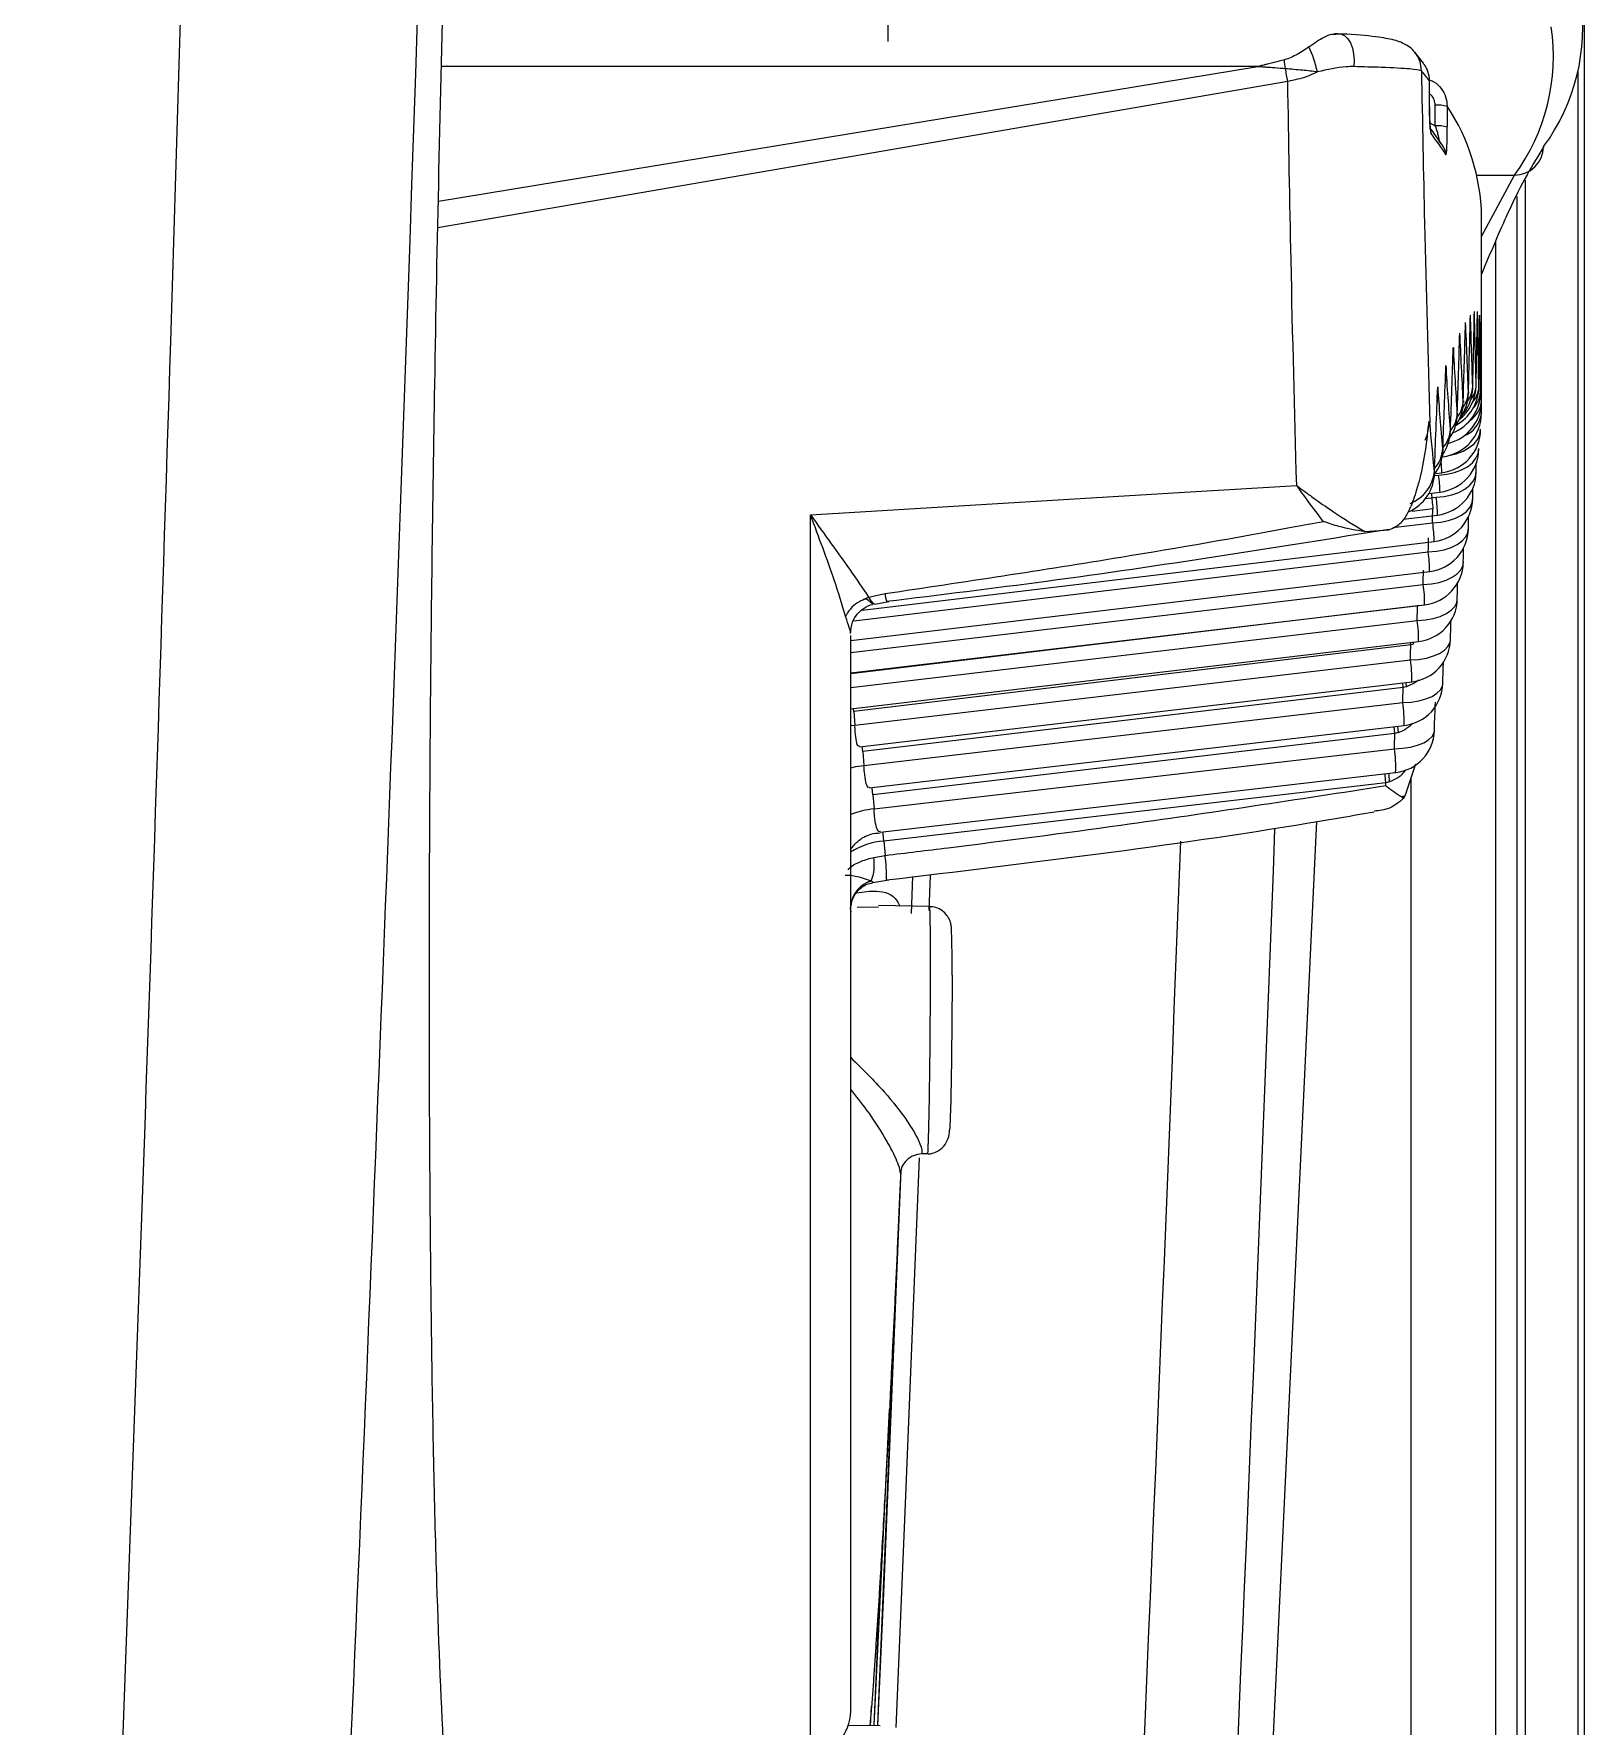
# Model space of a CAD drawing. Extents: x 14.8 to 109.8, y 1.6 to 86.6.
# Drawn here: x 52.321 to 53.378, y 7.7 to 8.855 of the extents above; entities that cross this region are included whole.
import ezdxf

# ---------------------------------------------------------------- set-up
doc = ezdxf.new("R2010")
doc.units = 0
doc.header["$MEASUREMENT"] = 0
doc.layers.add('OBJECT', color=7, linetype='CONTINUOUS')

msp = doc.modelspace()

# ---------------------------------------------------------------- linework, layer by layer
at = {"layer": 'OBJECT'}
for p, q in [((52.9033, 9.2493), (52.9033, 8.8498)), ((53.3783, 8.8996), (53.3783, 6.4401)), ((53.2089, 8.8548), (53.2104, 8.8549)), ((53.2688, 8.8349), (53.2628, 8.8424)), ((52.5966, 8.7407), (53.1557, 8.8326)), ((53.1557, 8.8326), (52.5987, 8.8326)), ((53.3743, 6.4401), (53.3743, 8.8297)), ((53.1761, 8.8225), (52.5962, 8.7226)), ((53.2728, 8.8054), (53.2728, 8.8229)), ((53.2728, 8.8229), (53.2728, 8.8228)), ((53.2728, 8.8053), (53.2728, 8.8228)), ((53.2728, 8.8053), (53.2728, 8.8054)), ((53.2767, 8.7922), (53.2767, 8.8063)), ((53.2849, 8.8055), (53.2849, 8.7914)), ((53.2731, 8.7943), (53.2767, 8.7922)), ((53.2733, 8.7901), (53.2734, 8.7898)), ((53.2824, 8.7778), (53.2739, 8.79)), ((53.305, 8.7586), (53.3308, 8.7585)), ((53.3083, 8.7167), (53.3308, 8.7585)), ((53.3383, 6.4401), (53.3383, 8.755)), ((53.3324, 8.744), (53.3324, 6.4401)), ((53.3083, 8.6507), (53.3083, 8.7304)), ((53.318, 6.4401), (53.318, 8.7135)), ((53.2994, 8.6106), (53.2994, 8.6097)), ((53.2918, 8.596), (53.2918, 8.5949)), ((53.2959, 8.6045), (53.2959, 8.6035)), ((53.2871, 8.5852), (53.2871, 8.584)), ((53.2819, 8.5719), (53.282, 8.5706)), ((53.2815, 8.5663), (53.2819, 8.5663)), ((53.2761, 8.5534), (53.2791, 8.5537)), ((53.2762, 8.5562), (53.2762, 8.5549)), ((53.2768, 8.5549), (53.2813, 8.5554)), ((53.27, 8.5378), (53.2773, 8.5386)), ((53.2723, 8.5412), (53.2801, 8.5422)), ((52.8505, 7.6801), (52.8505, 8.5267)), ((53.2549, 8.5237), (53.2783, 8.5265)), ((53.2751, 8.5307), (53.261, 8.529)), ((53.2286, 8.5152), (53.2451, 8.5164)), ((53.2479, 8.5179), (53.2749, 8.5212)), ((52.8856, 8.4616), (53.2759, 8.5085)), ((52.88, 8.4544), (53.272, 8.5013)), ((53.2959, 8.4942), (53.2959, 8.4949)), ((52.8779, 8.4408), (53.273, 8.488)), ((52.8779, 8.4326), (53.2685, 8.4791)), ((52.8901, 8.4704), (52.9014, 8.4729)), ((52.8944, 8.4657), (52.9038, 8.4674)), ((53.2918, 8.469), (53.2918, 8.4698)), ((52.8779, 8.4187), (53.2694, 8.4652)), ((53.2647, 8.4646), (52.8779, 8.4182)), ((52.8933, 8.4658), (52.893, 8.4655)), ((53.2656, 8.4648), (53.2647, 8.4646)), ((52.8779, 8.4088), (53.2644, 8.4545)), ((52.8779, 7.71), (52.8779, 8.4442)), ((52.8779, 8.3943), (53.2653, 8.4401)), ((53.2601, 8.4378), (52.88, 8.3925)), ((53.2601, 8.4378), (53.2599, 8.4395)), ((53.262, 8.4383), (53.2601, 8.4378)), ((53.262, 8.4383), (53.2619, 8.4397)), ((53.2871, 8.4414), (53.2871, 8.4423)), ((52.8807, 8.3831), (53.2598, 8.4277)), ((52.8839, 8.3683), (53.2607, 8.4126)), ((53.2549, 8.4088), (53.2546, 8.4119)), ((53.2571, 8.4093), (53.2569, 8.4122)), ((53.282, 8.4116), (53.2819, 8.4125)), ((53.2549, 8.4088), (52.8862, 8.3651)), ((52.8869, 8.3556), (53.2546, 8.3985)), ((53.2571, 8.4093), (53.2549, 8.4088)), ((52.88, 8.3925), (52.8798, 8.3945)), ((52.88, 8.3925), (52.8807, 8.3831)), ((52.8779, 8.3828), (52.8807, 8.3831)), ((52.8905, 8.3403), (53.2555, 8.3828)), ((53.2492, 8.3774), (52.893, 8.3355)), ((53.2492, 8.3774), (53.2488, 8.3821)), ((53.2516, 8.378), (53.2492, 8.3774)), ((53.2516, 8.378), (53.2513, 8.3823)), ((53.2762, 8.3795), (53.2762, 8.3804)), ((52.8862, 8.3651), (52.8858, 8.3686)), ((52.8862, 8.3651), (52.8869, 8.3556)), ((52.8938, 8.3259), (53.2489, 8.367)), ((53.2561, 8.3349), (53.2635, 8.3567)), ((52.8979, 8.31), (53.2497, 8.3507)), ((53.243, 8.3438), (52.9006, 8.3039)), ((53.2456, 8.3445), (53.243, 8.3438)), ((53.243, 8.3418), (53.243, 8.3438)), ((53.2604, 6.0194), (53.2604, 8.3476)), ((52.893, 8.3355), (52.8938, 8.3259)), ((53.2536, 8.3343), (53.2553, 8.3332)), ((53.1958, 8.3172), (53.0862, 6.0194)), ((52.8936, 8.2928), (52.9014, 8.2942)), ((52.9006, 8.3039), (52.9014, 8.2942)), ((52.8918, 8.2768), (52.892, 8.2767)), ((52.8931, 8.2757), (52.9038, 8.2775)), ((52.9201, 8.2798), (52.9191, 8.2545)), ((52.9322, 8.2805), (52.9313, 8.2566)), ((52.9318, 8.2593), (52.8968, 8.2599)), ((52.8968, 8.2588), (52.8824, 8.2587)), ((52.9305, 8.0904), (52.9265, 8.0904)), ((52.912, 8.0793), (52.911, 8.0564)), ((52.911, 8.0564), (52.8962, 7.7006)), ((52.8939, 7.7006), (52.9044, 7.916)), ((52.8982, 7.8041), (52.8937, 7.7008)), ((52.8921, 7.7133), (52.891, 7.7)), ((52.8915, 7.7), (52.8921, 7.7133)), ((52.8979, 7.6999), (52.8763, 7.7003))]:
    msp.add_line(p, q, dxfattribs=at)
at = {"layer": 'OBJECT', "flags": 128}
for points in [[(53.2104, 8.8549), (53.2128, 8.8547), (53.2151, 8.8536), (53.2171, 8.8516), (53.2189, 8.8488), (53.2202, 8.8453), (53.221, 8.8413), (53.2214, 8.837), (53.2212, 8.8326)], [(53.2861, 8.5671), (53.291, 8.5683), (53.2957, 8.5701), (53.2998, 8.5725), (53.3032, 8.5752), (53.3057, 8.5784), (53.3072, 8.5817), (53.3077, 8.5852)], [(53.2791, 8.5537), (53.2846, 8.5543), (53.2898, 8.5555), (53.2946, 8.5573), (53.2987, 8.5595), (53.3021, 8.5622), (53.3045, 8.5653), (53.306, 8.5685), (53.3065, 8.5719)], [(53.2773, 8.5386), (53.2828, 8.5392), (53.2881, 8.5403), (53.2928, 8.542), (53.297, 8.5442), (53.3003, 8.5468), (53.3028, 8.5498), (53.3043, 8.5529), (53.3047, 8.5562)], [(52.8505, 8.5267), (53.1094, 8.5423), (53.1822, 8.5467)], [(53.2749, 8.5212), (53.2805, 8.5217), (53.2857, 8.5227), (53.2905, 8.5244), (53.2947, 8.5265), (53.298, 8.529), (53.3005, 8.5319), (53.3019, 8.535), (53.3023, 8.5382)], [(53.272, 8.5013), (53.2776, 8.5018), (53.2828, 8.5028), (53.2876, 8.5044), (53.2918, 8.5064), (53.2951, 8.5089), (53.2975, 8.5116), (53.299, 8.5146), (53.2994, 8.5177)], [(53.2685, 8.4791), (53.2741, 8.4795), (53.2793, 8.4805), (53.2841, 8.482), (53.2883, 8.484), (53.2916, 8.4864), (53.2941, 8.489), (53.2955, 8.4919), (53.2959, 8.4942)], [(52.8901, 8.4704), (52.8916, 8.4679), (52.893, 8.4663), (52.8942, 8.4658), (52.8944, 8.4658)], [(53.2644, 8.4545), (53.27, 8.455), (53.2753, 8.4559), (53.2801, 8.4573), (53.2843, 8.4592), (53.2876, 8.4615), (53.29, 8.4641), (53.2914, 8.4669), (53.2918, 8.469)], [(53.2598, 8.4277), (53.2654, 8.428), (53.2707, 8.4289), (53.2755, 8.4303), (53.2797, 8.4321), (53.283, 8.4343), (53.2854, 8.4368), (53.2868, 8.4395), (53.2871, 8.4414)], [(53.2546, 8.3985), (53.2602, 8.3988), (53.2656, 8.3997), (53.2704, 8.401), (53.2746, 8.4027), (53.2779, 8.4048), (53.2803, 8.4072), (53.2817, 8.4098), (53.282, 8.4116)], [(53.2489, 8.367), (53.2545, 8.3674), (53.2599, 8.3681), (53.2647, 8.3694), (53.2689, 8.3711), (53.2722, 8.3731), (53.2746, 8.3753), (53.276, 8.3778), (53.2762, 8.3795)], [(52.8779, 8.354), (52.8815, 8.3548), (52.8869, 8.3556)], [(52.893, 8.3355), (52.8925, 8.3404), (52.8925, 8.3405)], [(53.243, 8.3438), (53.2426, 8.3488), (53.2425, 8.3499)], [(53.2456, 8.3445), (53.2453, 8.3494), (53.2452, 8.3502)], [(52.9006, 8.3039), (52.9001, 8.3088), (52.9, 8.3103)], [(52.9247, 8.0877), (52.9153, 7.8569), (52.9086, 7.6989)], [(52.8965, 7.7002), (52.9004, 7.7907), (52.9123, 8.0793)]]:
    msp.add_lwpolyline(points, dxfattribs=at)
at = {"layer": 'OBJECT'}
for centre, radius, start, end in [((53.2401, 8.8594), 0.1373, 323.666, 8.5161), ((53.2202, 8.8397), 0.1372, 323.6724, 8.4062), ((52.7843, 8.793), 0.392, 5.5735, 6.4849), ((53.1307, 8.8163), 0.0668, 10.9474, 26.488), ((53.2475, 8.8298), 0.0198, 359.9665, 39.1162), ((52.6391, 8.7214), 0.5465, 10.6598, 11.5839), ((53.0743, 8.6701), 0.2505, 37.5848, 39.5899), ((53.2783, 8.7793), 0.027, 75.7824, 93.416), ((53.1671, 8.7276), 0.1413, 1.1625, 33.4719), ((53.2783, 8.7652), 0.027, 75.7824, 93.416), ((53.264, 8.7869), 0.00994, 0.0025, 16.8137), ((53.1009, 8.6556), 0.2172, 32.5522, 37.1952), ((53.2741, 8.7725), 0.00991, 359.9817, 32.4686), ((53.3309, 8.7783), 0.0198, 269.6288, 359.1668), ((53.2777, 8.6106), 0.03, 291.6213, 359.4746), ((53.2765, 8.6142), 0.03, 298.7782, 359.1685), ((53.2747, 8.6154), 0.03, 307.616, 358.8947), ((53.2694, 8.6105), 0.03, 323.2132, 358.4358), ((53.2723, 8.6141), 0.03, 316.8486, 358.6512), ((53.2807, 8.6113), 0.0187, 322.5957, 357.6613), ((53.2844, 8.6149), 0.0179, 322.848, 357.819), ((53.2874, 8.616), 0.0173, 321.9586, 357.9607), ((53.2898, 8.6148), 0.0167, 319.0641, 358.044), ((53.2908, 8.6114), 0.0168, 313.6673, 357.323), ((53.2783, 8.5961), 0.03, 276.942, 359.8441), ((53.2783, 8.6045), 0.03, 284.1478, 359.8156), ((53.2618, 8.5959), 0.03, 325.5562, 358.0832), ((53.2715, 8.597), 0.0203, 320.4628, 357.3593), ((53.2659, 8.6044), 0.03, 325.2835, 358.247), ((53.2764, 8.6054), 0.0195, 321.7111, 357.5001), ((53.2901, 8.5977), 0.0182, 290.1149, 354.7826), ((53.2913, 8.6055), 0.017, 303.7004, 356.7667), ((53.2777, 8.5852), 0.03, 276.9248, 359.5525), ((53.2572, 8.585), 0.03, 325.1917, 357.9429), ((53.2657, 8.5863), 0.0215, 319.2636, 356.8846), ((53.2597, 8.5731), 0.0222, 318.126, 356.8196), ((53.2765, 8.572), 0.03, 276.9039, 359.2864), ((53.252, 8.5718), 0.03, 323.8148, 357.825), ((53.1861, 8.5513), 0.0953, 2.4878, 7.0105), ((53.2705, 8.5665), 0.0114, 358.9025, 7.0423), ((53.2463, 8.5561), 0.03, 294.1324, 357.7283), ((53.2504, 8.5587), 0.0259, 290.698, 354.6471), ((53.2747, 8.5563), 0.03, 276.8794, 359.0447), ((53.1615, 8.5378), 0.1186, 2.0904, 7.7041), ((53.5429, 8.5612), 0.2695, 184.2066, 186.4955), ((53.2723, 8.5382), 0.03, 276.8511, 358.8262), ((53.1663, 8.5236), 0.1121, 1.4982, 7.7243), ((53.2694, 8.5178), 0.03, 276.8191, 358.6298), ((53.1685, 8.5067), 0.1075, 0.9436, 7.7393), ((53.2659, 8.495), 0.03, 276.7835, 358.4547), ((53.1932, 8.489), 0.0797, 359.2925, 8.8708), ((53.1906, 8.4669), 0.0789, 358.7785, 8.886), ((52.9258, 8.4746), 0.0245, 183.9101, 197.2647), ((53.2618, 8.4699), 0.03, 276.7442, 358.2999), ((53.1869, 8.4424), 0.0785, 358.3014, 8.8912), ((53.2572, 8.4424), 0.03, 276.7014, 358.1647), ((53.1822, 8.4156), 0.0785, 357.853, 8.8809), ((53.252, 8.4126), 0.03, 276.6549, 358.0485), ((53.1765, 8.3863), 0.079, 357.4481, 8.8481), ((53.2463, 8.3805), 0.03, 276.6048, 357.9504), ((53.1702, 8.3548), 0.0796, 357.0538, 8.8203), ((53.2447, 8.382), 0.0485, 280.5295, 283.6022), ((52.8987, 8.2712), 0.0549, 95.1481, 112.2647), ((-60.9917, 12.6251), 114.2405, 355.98942, 357.836401), ((52.903, 8.2586), 0.0453, 93.128, 123.7037), ((52.8199, 8.2813), 0.0824, 357.2405, 9.0315), ((-60.9917, 12.6251), 114.1766, 355.989295, 357.831003), ((52.864, 8.2877), 0.03, 338.4732, 9.6588), ((52.8977, 8.2577), 0.02, 107.349, 172.8951), ((52.8977, 8.2576), 0.0199, 106.7332, 173.8971), ((52.8479, 7.71), 0.03, 275, 0)]:
    msp.add_arc(centre, radius, start, end, dxfattribs=at)
for centre, major_axis, ratio, start_param, end_param in [((36.0933, 6.7751), (7.7221, 18.223), 0.844312, 5.151149, 5.153802), ((36.0933, 6.3481), (15.7488, 8.0967), 0.858625, 5.888029, 5.891229), ((36.0933, 6.7075), (9.7628, 16.3346), 0.868031, 5.294831, 5.297558), ((36.0933, 6.3895), (14.7176, 10.1664), 0.878406, 5.75249, 5.755627), ((36.0933, 6.9268), (5.1982, 21.0435), 0.77988, 4.981072, 4.983572), ((36.0933, 6.2731), (16.6376, 5.4971), 0.804292, 6.055692, 6.059011), ((36.0933, 6.848), (6.2403, 19.7184), 0.813665, 5.051085, 5.053663), ((36.0933, 6.3094), (16.3193, 6.5798), 0.832939, 5.98559, 5.98885), ((36.0933, 6.6447), (12.1734, 13.8465), 0.879084, 5.483149, 5.485948), ((36.0933, 6.4337), (13.0224, 12.6783), 0.888076, 5.579087, 5.58216), ((36.0933, 6.5863), (14.2632, 11.0374), 0.873338, 5.680056, 5.682926), ((36.0933, 6.4811), (10.8315, 15.1271), 0.884528, 5.395842, 5.398849), ((36.0933, 7.1046), (3.9027, 23.6196), 0.709868, 4.891448, 4.893792), ((36.0933, 6.2075), (16.9387, 4.1295), 0.743958, 6.147625, 6.151056), ((36.0933, 7.012), (4.4525, 22.3226), 0.744949, 4.930146, 4.932569), ((36.0933, 6.2392), (16.8237, 4.7129), 0.774339, 6.107639, 6.111015), ((36.0933, 6.5318), (8.7231, 17.0785), 0.869001, 5.240821, 5.24376), ((36.0933, 6.5318), (15.5716, 8.6045), 0.853093, 5.839738, 5.842677), ((36.0933, 7.2052), (3.4849, 24.9706), 0.675137, 4.860853, 4.863116), ((36.0933, 6.1777), (17.0131, 3.6834), 0.713617, 6.179532, 6.183016), ((36.0933, 7.315), (3.1589, 26.4002), 0.641005, 4.835836, 4.838016), ((36.0933, 6.1499), (17.0635, 3.3336), 0.683567, 6.205807, 6.209342), ((36.0933, 6.1239), (17.0988, 3.0534), 0.653938, 6.228033, 6.230962), ((36.0933, 6.7075), (4.9758, 20.8975), 0.78862, 4.98506, 4.985334), ((36.0933, 6.7751), (4.3278, 21.9719), 0.758339, 4.940109, 4.940414), ((36.0959, 6.758), (4.3024, 21.9729), 0.75719, 4.939037, 4.93947), ((36.0933, 6.848), (3.8364, 23.0552), 0.727908, 4.904885, 4.905227), ((36.0959, 6.8315), (3.8164, 23.055), 0.726778, 4.904091, 4.904511), ((36.0933, 6.9268), (3.4542, 24.1734), 0.697664, 4.876346, 4.876727), ((36.0959, 6.9108), (3.438, 24.1724), 0.696563, 4.875744, 4.876152), ((36.0933, 7.012), (3.1502, 25.3439), 0.667787, 4.852555, 4.852975), ((36.0959, 6.9967), (3.1368, 25.3424), 0.66672, 4.852089, 4.852484), ((36.0933, 7.1046), (2.9037, 26.5808), 0.638369, 4.832238, 4.832695), ((36.0959, 7.0898), (2.8924, 26.579), 0.637339, 4.831871, 4.832253), ((36.0933, 7.2052), (2.7006, 27.897), 0.60945, 4.814535, 4.815025), ((36.0959, 7.1911), (2.6909, 27.895), 0.60846, 4.814242, 4.81461), ((36.0933, 7.315), (2.5309, 29.3057), 0.581045, 4.798846, 4.799472), ((36.0959, 7.3015), (2.5225, 29.3036), 0.580095, 4.79861, 4.798964)]:
    msp.add_ellipse(centre, major_axis=major_axis, ratio=ratio, start_param=start_param, end_param=end_param, dxfattribs=at)
for points, knots in [([(52.3205, 6.2293), (52.3387, 6.6318), (52.3559, 7.0343), (52.3873, 7.8396), (52.4015, 8.2423), (52.4388, 9.4505), (52.4566, 10.2561), (52.4667, 11.0618)], [0, 0, 0, 0, 0.25, 0.25, 0.5, 0.5, 1, 1, 1, 1]), ([(52.634, 11.0623), (52.6228, 10.2542), (52.6029, 9.4462), (52.5601, 8.2344), (52.5436, 7.8306), (52.5064, 7.0232), (52.4855, 6.6196), (52.4625, 6.2161)], [0, 0, 0, 0, 0.5, 0.5, 0.75, 0.75, 1, 1, 1, 1]), ([(52.6005, 7.6762), (52.5987, 7.7145), (52.5951, 7.7936), (52.5917, 7.9582), (52.5901, 8.1531), (52.5907, 8.3743), (52.5933, 8.5807), (52.5968, 8.7608), (52.5994, 8.86), (52.6006, 8.9095)], [0, 0, 0, 0, 0.153311, 0.316852, 0.480398, 0.6442, 0.807998, 0.904, 1, 1, 1, 1]), ([(53.1905, 8.8461), (53.1941, 8.8486), (53.1997, 8.8525), (53.2056, 8.8549), (53.208, 8.8548), (53.2089, 8.8548)], [0, 0, 0, 0, 0.521396, 0.830895, 1, 1, 1, 1]), ([(53.2628, 8.8422), (53.2625, 8.8425), (53.2613, 8.8445), (53.258, 8.8467), (53.2539, 8.8491), (53.2478, 8.8511), (53.2377, 8.8529), (53.2232, 8.8544), (53.2109, 8.8549), (53.2081, 8.855)], [0, 0, 0, 0, 0.016482, 0.088272, 0.162443, 0.267957, 0.53382, 0.894237, 1, 1, 1, 1]), ([(53.1738, 8.8373), (53.1715, 8.8367), (53.1689, 8.836), (53.165, 8.835), (53.1626, 8.8344), (53.16, 8.8337), (53.1584, 8.8333), (53.1572, 8.833), (53.1564, 8.8328), (53.1559, 8.8326), (53.1557, 8.8326)], [0, 0, 0, 0, 0.384311, 0.430349, 0.646225, 0.779789, 0.862819, 0.914514, 0.970185, 1, 1, 1, 1]), ([(53.1905, 8.8461), (53.1897, 8.8455), (53.1875, 8.844), (53.1826, 8.8408), (53.1777, 8.8384), (53.1742, 8.8374), (53.1738, 8.8373)], [0, 0, 0, 0, 0.172849, 0.454814, 0.937463, 1, 1, 1, 1]), ([(53.1744, 8.8311), (53.1721, 8.8313), (53.1694, 8.8315), (53.1654, 8.8319), (53.1629, 8.832), (53.1602, 8.8322), (53.1585, 8.8324), (53.1573, 8.8325), (53.1564, 8.8325), (53.1559, 8.8326), (53.1557, 8.8326)], [0, 0, 0, 0, 0.380383, 0.430398, 0.644214, 0.777337, 0.860563, 0.912674, 0.970359, 1, 1, 1, 1]), ([(53.1963, 8.829), (53.193, 8.8294), (53.1858, 8.8302), (53.1784, 8.8308), (53.1744, 8.8311)], [0, 0, 0, 0, 0.467814, 1, 1, 1, 1]), ([(53.1963, 8.829), (53.1939, 8.8279), (53.1876, 8.8248), (53.1805, 8.8234), (53.1761, 8.8225)], [0, 0, 0, 0, 0.374316, 1, 1, 1, 1]), ([(53.2212, 8.8326), (53.2195, 8.8326), (53.2116, 8.8325), (53.203, 8.8305), (53.1963, 8.829)], [0, 0, 0, 0, 0.2219056, 1, 1, 1, 1]), ([(53.2673, 8.8298), (53.2654, 8.8302), (53.2614, 8.831), (53.2435, 8.832), (53.2277, 8.8324), (53.2212, 8.8326)], [0, 0, 0, 0, 0.370767, 0.742744, 1, 1, 1, 1]), ([(53.2673, 8.8298), (53.268, 8.7949), (53.2695, 8.713), (53.2718, 8.6345), (53.2731, 8.5894)], [0, 0, 0, 0, 0.425991, 1, 1, 1, 1]), ([(53.2728, 8.8229), (53.2728, 8.8234), (53.2727, 8.8261), (53.2717, 8.8305), (53.2696, 8.8335), (53.2686, 8.8348)], [0, 0, 0, 0, 0.120403, 0.621489, 1, 1, 1, 1]), ([(53.1822, 8.5467), (53.1808, 8.5976), (53.1784, 8.6876), (53.1768, 8.7816), (53.1761, 8.8225)], [0, 0, 0, 0, 0.5653, 1, 1, 1, 1]), ([(53.2767, 8.8063), (53.2766, 8.8074), (53.2763, 8.8096), (53.2749, 8.8123), (53.2734, 8.8135), (53.2728, 8.814)], [0, 0, 0, 0, 0.3677105, 0.7352441, 1, 1, 1, 1]), ([(53.2732, 8.8234), (53.2741, 8.823), (53.2771, 8.8219), (53.2809, 8.8179), (53.2843, 8.8121), (53.2847, 8.8077), (53.2849, 8.8055)], [0, 0, 0, 0, 0.129448, 0.420206, 0.709474, 1, 1, 1, 1]), ([(53.2734, 8.7898), (53.2734, 8.7898), (53.2734, 8.7897), (53.2733, 8.7904), (53.2732, 8.792), (53.273, 8.7951), (53.2729, 8.7997), (53.2728, 8.8037), (53.2728, 8.8059), (53.2728, 8.8063)], [0, 0, 0, 0, 0.031943, 0.137407, 0.283299, 0.479503, 0.69685, 0.944051, 1, 1, 1, 1]), ([(53.2728, 8.8054), (53.2728, 8.804), (53.2728, 8.8009), (53.2729, 8.7961), (53.2732, 8.7914), (53.2735, 8.788), (53.2738, 8.7873), (53.2739, 8.7869)], [0, 0, 0, 0, 0.150609, 0.340995, 0.543487, 0.772417, 1, 1, 1, 1]), ([(53.2767, 8.7922), (53.2772, 8.7906), (53.2781, 8.788), (53.2788, 8.7851), (53.2792, 8.7833), (53.2794, 8.7822), (53.2795, 8.7813), (53.2794, 8.781), (53.2792, 8.781), (53.2791, 8.781), (53.2791, 8.781)], [0, 0, 0, 0, 0.304483, 0.51126, 0.582781, 0.724707, 0.799572, 0.936671, 0.982644, 1, 1, 1, 1]), ([(53.284, 8.7725), (53.284, 8.7725), (53.2841, 8.7723), (53.2844, 8.7734), (53.2847, 8.7772), (53.2849, 8.7836), (53.2849, 8.7888), (53.2849, 8.7914)], [0, 0, 0, 0, 0.065932, 0.260665, 0.484644, 0.743024, 1, 1, 1, 1]), ([(53.3508, 8.778), (53.3434, 8.766), (53.3321, 8.7475), (53.3145, 8.7057), (53.3083, 8.691)], [0, 0, 0, 0, 0.6471753, 1, 1, 1, 1]), ([(53.2891, 8.6408), (53.2891, 8.6407), (53.2891, 8.6379), (53.2894, 8.6345), (53.2888, 8.6313), (53.2887, 8.6307)], [0, 0, 0, 0, 0.027983, 0.816402, 1, 1, 1, 1]), ([(53.284, 8.6286), (53.284, 8.6285), (53.2841, 8.6258), (53.2844, 8.6224), (53.2838, 8.6191), (53.2837, 8.6183)], [0, 0, 0, 0, 0.027093, 0.766887, 1, 1, 1, 1]), ([(53.2785, 8.6139), (53.2785, 8.6138), (53.2785, 8.6113), (53.2788, 8.6077), (53.2782, 8.6043), (53.278, 8.6034)], [0, 0, 0, 0, 0.026133, 0.719293, 1, 1, 1, 1]), ([(53.2716, 8.5865), (53.2716, 8.585), (53.2715, 8.5818), (53.2703, 8.5788), (53.2697, 8.5773)], [0, 0, 0, 0, 0.473878, 1, 1, 1, 1]), ([(53.2724, 8.5901), (53.2724, 8.5901), (53.2723, 8.5901), (53.2722, 8.5898), (53.2721, 8.5889), (53.2716, 8.5841), (53.2711, 8.5793), (53.2706, 8.5753)], [0, 0, 0, 0, 0.032868, 0.065762, 0.115512, 0.26537, 1, 1, 1, 1]), ([(53.2724, 8.5901), (53.2724, 8.5899), (53.2724, 8.5879), (53.272, 8.586), (53.2716, 8.5842)], [0, 0, 0, 0, 0.102096, 1, 1, 1, 1]), ([(53.2731, 8.5894), (53.273, 8.5894), (53.2729, 8.5897), (53.2726, 8.5899), (53.2724, 8.5901)], [0, 0, 0, 0, 0.090996, 1, 1, 1, 1]), ([(53.2706, 8.5753), (53.269, 8.5652), (53.2666, 8.5505), (53.2617, 8.5366), (53.2601, 8.5323)], [0, 0, 0, 0, 0.689486, 1, 1, 1, 1]), ([(53.1822, 8.5467), (53.1823, 8.5466), (53.1828, 8.5462), (53.1842, 8.5451), (53.1875, 8.5427), (53.1954, 8.5369), (53.21, 8.5267), (53.2216, 8.5195), (53.2286, 8.5152)], [0, 0, 0, 0, 0.00665, 0.03499, 0.085478, 0.209599, 0.526059, 1, 1, 1, 1]), ([(53.2004, 8.5221), (53.2003, 8.5223), (53.1961, 8.5277), (53.1906, 8.535), (53.1848, 8.5431), (53.183, 8.5455), (53.1824, 8.5463), (53.1822, 8.5466), (53.1822, 8.5467)], [0, 0, 0, 0, 0.0176759, 0.6998018, 0.905783, 0.9703757, 0.9862455, 1, 1, 1, 1]), ([(52.8744, 8.4574), (52.872, 8.4655), (52.8657, 8.4863), (52.8562, 8.511), (52.8505, 8.5266), (52.8505, 8.5267)], [0, 0, 0, 0, 0.388608, 0.994207, 1, 1, 1, 1]), ([(52.8505, 8.5267), (52.8506, 8.5266), (52.86, 8.5131), (52.8755, 8.4923), (52.886, 8.4765), (52.8901, 8.4704)], [0, 0, 0, 0, 0.005666, 0.618155, 1, 1, 1, 1]), ([(53.2451, 8.5164), (53.2474, 8.5174), (53.2521, 8.5194), (53.2571, 8.5255), (53.2592, 8.5303), (53.2601, 8.5323)], [0, 0, 0, 0, 0.373524, 0.747056, 1, 1, 1, 1]), ([(52.9014, 8.4729), (52.955, 8.4809), (53.0481, 8.4949), (53.1476, 8.5123), (53.1935, 8.5209), (53.2004, 8.5221)], [0, 0, 0, 0, 0.537337, 0.931355, 1, 1, 1, 1]), ([(52.9024, 8.4676), (52.9387, 8.4721), (53.0533, 8.4861), (53.1673, 8.5044), (53.2451, 8.5169)], [0, 0, 0, 0, 0.3174374, 1, 1, 1, 1]), ([(53.2286, 8.5152), (53.2228, 8.5161), (53.2138, 8.5176), (53.204, 8.5208), (53.2004, 8.5221), (53.2004, 8.5221)], [0, 0, 0, 0, 0.634121, 0.992147, 1, 1, 1, 1]), ([(52.8868, 8.4688), (52.8859, 8.4684), (52.8829, 8.4671), (52.8785, 8.4637), (52.8757, 8.4599), (52.8746, 8.4577), (52.8744, 8.4574)], [0, 0, 0, 0, 0.168193, 0.548744, 0.926996, 1, 1, 1, 1]), ([(52.8868, 8.4688), (52.8875, 8.4693), (52.8884, 8.47), (52.8897, 8.4703), (52.8901, 8.4704)], [0, 0, 0, 0, 0.680197, 1, 1, 1, 1]), ([(52.8933, 8.4658), (52.8931, 8.4658), (52.8928, 8.466), (52.8915, 8.4666), (52.8905, 8.4678), (52.8889, 8.4689), (52.8884, 8.4691), (52.8878, 8.4691), (52.8873, 8.469), (52.887, 8.4689), (52.8868, 8.4688)], [0, 0, 0, 0, 0.145523, 0.275161, 0.797838, 0.850946, 0.896411, 0.93134, 0.966184, 1, 1, 1, 1]), ([(52.8778, 8.4457), (52.8777, 8.4464), (52.8777, 8.448), (52.8757, 8.453), (52.8747, 8.4566), (52.8744, 8.4574)], [0, 0, 0, 0, 0.405971, 0.867338, 1, 1, 1, 1]), ([(52.878, 8.4464), (52.8781, 8.4482), (52.8784, 8.4523), (52.8815, 8.4584), (52.8866, 8.463), (52.8908, 8.4652), (52.8929, 8.4655), (52.893, 8.4655)], [0, 0, 0, 0, 0.203379, 0.476902, 0.753705, 0.996473, 1, 1, 1, 1]), ([(53.2653, 8.4141), (53.2653, 8.414), (53.2646, 8.4132), (53.2619, 8.4113), (53.259, 8.4101), (53.2571, 8.4093)], [0, 0, 0, 0, 0.008987, 0.352692, 1, 1, 1, 1]), ([(52.8838, 8.3688), (52.8835, 8.3687), (52.8828, 8.3684), (52.8818, 8.3718), (52.881, 8.3772), (52.8808, 8.3816), (52.8807, 8.3831)], [0, 0, 0, 0, 0.180123, 0.502577, 0.821737, 1, 1, 1, 1]), ([(53.2611, 8.3845), (53.2607, 8.3839), (53.2596, 8.3824), (53.2565, 8.38), (53.2536, 8.3788), (53.2516, 8.378)], [0, 0, 0, 0, 0.188347, 0.468936, 1, 1, 1, 1]), ([(52.8905, 8.3407), (52.8902, 8.3406), (52.8893, 8.3404), (52.8881, 8.344), (52.8873, 8.3496), (52.887, 8.354), (52.8869, 8.3556)], [0, 0, 0, 0, 0.199332, 0.514998, 0.82695, 1, 1, 1, 1]), ([(53.2564, 8.3526), (53.2556, 8.3514), (53.2541, 8.3493), (53.2505, 8.3464), (53.2476, 8.3452), (53.2456, 8.3445)], [0, 0, 0, 0, 0.311048, 0.548523, 1, 1, 1, 1]), ([(52.9014, 8.2942), (52.9157, 8.2959), (52.9693, 8.3024), (53.0833, 8.3172), (53.1827, 8.3325), (53.243, 8.3418)], [0, 0, 0, 0, 0.125479, 0.470075, 1, 1, 1, 1]), ([(53.243, 8.3418), (53.243, 8.3418), (53.2466, 8.3389), (53.2501, 8.3366), (53.2536, 8.3343)], [0, 0, 0, 0, 0.014828, 1, 1, 1, 1]), ([(53.2553, 8.3332), (53.2522, 8.3306), (53.2462, 8.3256), (53.2386, 8.3248), (53.235, 8.3243)], [0, 0, 0, 0, 0.526086, 1, 1, 1, 1]), ([(53.2553, 8.3332), (53.2554, 8.3334), (53.2557, 8.3339), (53.2559, 8.3345), (53.2561, 8.3349)], [0, 0, 0, 0, 0.348171, 1, 1, 1, 1]), ([(52.8979, 8.3104), (52.8975, 8.3103), (52.8965, 8.3103), (52.8952, 8.3141), (52.8942, 8.3198), (52.8939, 8.3243), (52.8938, 8.3259)], [0, 0, 0, 0, 0.218536, 0.527417, 0.832169, 1, 1, 1, 1]), ([(52.9023, 8.2774), (52.9986, 8.2889), (53.1098, 8.3022), (53.2202, 8.3214), (53.235, 8.3239)], [0, 0, 0, 0, 0.865828, 1, 1, 1, 1]), ([(52.8779, 8.2984), (52.8794, 8.3003), (52.883, 8.3047), (52.8903, 8.3089), (52.8959, 8.3094), (52.898, 8.3095)], [0, 0, 0, 0, 0.308168, 0.734695, 1, 1, 1, 1]), ([(52.8762, 8.2843), (52.8765, 8.2847), (52.8777, 8.2866), (52.8831, 8.2895), (52.8892, 8.2917), (52.893, 8.2926), (52.8936, 8.2928)], [0, 0, 0, 0, 0.1423987, 0.5301981, 0.9178565, 1, 1, 1, 1]), ([(52.874, 8.2806), (52.874, 8.2806), (52.8741, 8.2806), (52.8751, 8.2807), (52.8814, 8.2805), (52.8881, 8.2781), (52.8918, 8.2768)], [0, 0, 0, 0, 0.005086, 0.11204, 0.514293, 1, 1, 1, 1]), ([(52.8781, 8.2557), (52.878, 8.2564), (52.8776, 8.2588), (52.8788, 8.2643), (52.8825, 8.2703), (52.8878, 8.2744), (52.8916, 8.2752), (52.8931, 8.2756)], [0, 0, 0, 0, 0.086248, 0.324056, 0.577, 0.833263, 1, 1, 1, 1]), ([(52.892, 8.2767), (52.8922, 8.2766), (52.8931, 8.2762), (52.8931, 8.276), (52.8931, 8.2758)], [0, 0, 0, 0, 0.238235, 1, 1, 1, 1]), ([(52.882, 8.2686), (52.8866, 8.2693), (52.8975, 8.2709), (52.9076, 8.2673), (52.9108, 8.2608), (52.9114, 8.2596)], [0, 0, 0, 0, 0.375624, 0.887349, 1, 1, 1, 1]), ([(52.9305, 8.0904), (52.9306, 8.0909), (52.9307, 8.0929), (52.9311, 8.1021), (52.9315, 8.1216), (52.9319, 8.1472), (52.9322, 8.1758), (52.9323, 8.2008), (52.9324, 8.2233), (52.9323, 8.2421), (52.9321, 8.2565), (52.9319, 8.2583), (52.9318, 8.2592)], [0, 0, 0, 0, 0.037766, 0.149518, 0.261259, 0.372984, 0.484701, 0.596422, 0.666326, 0.778047, 0.889784, 1, 1, 1, 1]), ([(52.9471, 8.2125), (52.9471, 8.2133), (52.9471, 8.2222), (52.947, 8.2344), (52.9467, 8.2428), (52.9466, 8.2454), (52.9462, 8.2479), (52.9454, 8.2503), (52.9436, 8.2535), (52.9404, 8.2566), (52.9363, 8.2589), (52.9332, 8.259), (52.9318, 8.2591)], [0, 0, 0, 0, 0.0294453, 0.3344015, 0.6465812, 0.7407673, 0.7670219, 0.7959349, 0.8411425, 0.8923933, 0.9519879, 1, 1, 1, 1]), ([(52.9471, 8.2125), (52.9471, 8.2122), (52.9471, 8.2083), (52.947, 8.1957), (52.9469, 8.1756), (52.9466, 8.1518), (52.9463, 8.1309), (52.9458, 8.1145), (52.9455, 8.1093), (52.9454, 8.1067)], [0, 0, 0, 0, 0.009059, 0.119699, 0.29653, 0.473381, 0.650264, 0.827184, 1, 1, 1, 1]), ([(52.8779, 8.1562), (52.8858, 8.1484), (52.9008, 8.1337), (52.9164, 8.1135), (52.923, 8.1023), (52.9265, 8.0943), (52.9265, 8.0921), (52.9265, 8.0904)], [0, 0, 0, 0, 0.284439, 0.536261, 0.737715, 0.783742, 1, 1, 1, 1]), ([(52.9119, 8.0773), (52.9117, 8.0788), (52.9111, 8.0823), (52.9068, 8.0916), (52.8997, 8.1043), (52.8917, 8.1173), (52.8816, 8.1298), (52.8779, 8.1344)], [0, 0, 0, 0, 0.204872, 0.466801, 0.511912, 0.817553, 1, 1, 1, 1]), ([(52.9307, 8.0904), (52.9349, 8.0906), (52.9388, 8.0927), (52.944, 8.0988), (52.9453, 8.1028), (52.9454, 8.1067)], [0, 0, 0, 0, 0.5, 0.5, 1, 1, 1, 1]), ([(52.9265, 8.0904), (52.9225, 8.0903), (52.9187, 8.0886), (52.9135, 8.0837), (52.9121, 8.0805), (52.9119, 8.0773)], [0, 0, 0, 0, 0.5, 0.5, 1, 1, 1, 1]), ([(52.911, 8.0564), (52.9107, 8.0498), (52.9101, 8.0367), (52.9093, 8.0176), (52.9084, 7.9991), (52.9076, 7.9813), (52.9067, 7.9641), (52.9059, 7.9475), (52.9051, 7.9315), (52.9046, 7.9211), (52.9044, 7.916)], [0, 0, 0, 0, 0.135067, 0.267201, 0.396434, 0.522797, 0.646314, 0.767009, 0.884899, 1, 1, 1, 1]), ([(52.9044, 7.916), (52.9041, 7.9107), (52.9036, 7.9), (52.9027, 7.8842), (52.9019, 7.8687), (52.9008, 7.85), (52.8996, 7.8283), (52.8986, 7.8121), (52.8982, 7.8041)], [0, 0, 0, 0, 0.135863, 0.271767, 0.407739, 0.543808, 0.772023, 1, 1, 1, 1]), ([(52.8982, 7.8041), (52.8979, 7.7994), (52.8973, 7.79), (52.8965, 7.7763), (52.8956, 7.763), (52.8947, 7.75), (52.8939, 7.7374), (52.893, 7.7252), (52.8924, 7.7173), (52.8921, 7.7133)], [0, 0, 0, 0, 0.146651, 0.291903, 0.435894, 0.578667, 0.720255, 0.860689, 1, 1, 1, 1])]:
    msp.add_open_spline(points, degree=3, knots=knots, dxfattribs=at)
msp.add_open_spline([(52.9307, 8.0904), (52.9306, 8.0904), (52.9306, 8.0904), (52.9305, 8.0904)], degree=3, dxfattribs=at)

doc.saveas('drawing.dxf')
